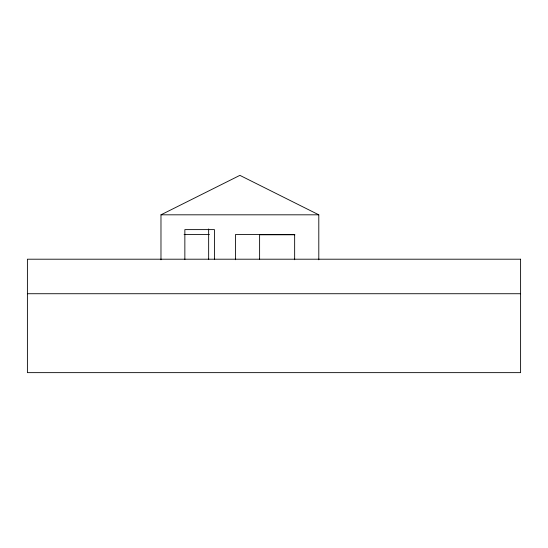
<?xml version="1.0" encoding="UTF-8"?>
<svg xmlns="http://www.w3.org/2000/svg" width="548" height="548" viewBox="0 0 548 548"><rect width="100%" height="100%" fill="white"/><g stroke="black" fill="none" stroke-linecap="round" stroke-linejoin="round"><path stroke-width="0.82" d="M160.975 259.786L160.975 214.816L239.887 175.36L318.799 214.816L318.799 259.786M160.975 214.816L318.799 214.816M184.087 234.544L209.452 234.544M294.872 234.777L259.615 234.777L259.615 259.505M27.4 293.728L520.6 293.728M294.653 259.731L294.653 234.544L235.469 234.544L235.469 259.731M214.446 259.533L214.446 229.612L184.854 229.612L184.854 259.533M208.651 228.941L208.651 259.629M520.6 259.204L27.4 259.204L27.4 372.64L520.6 372.64L520.6 259.204"/></g></svg>
